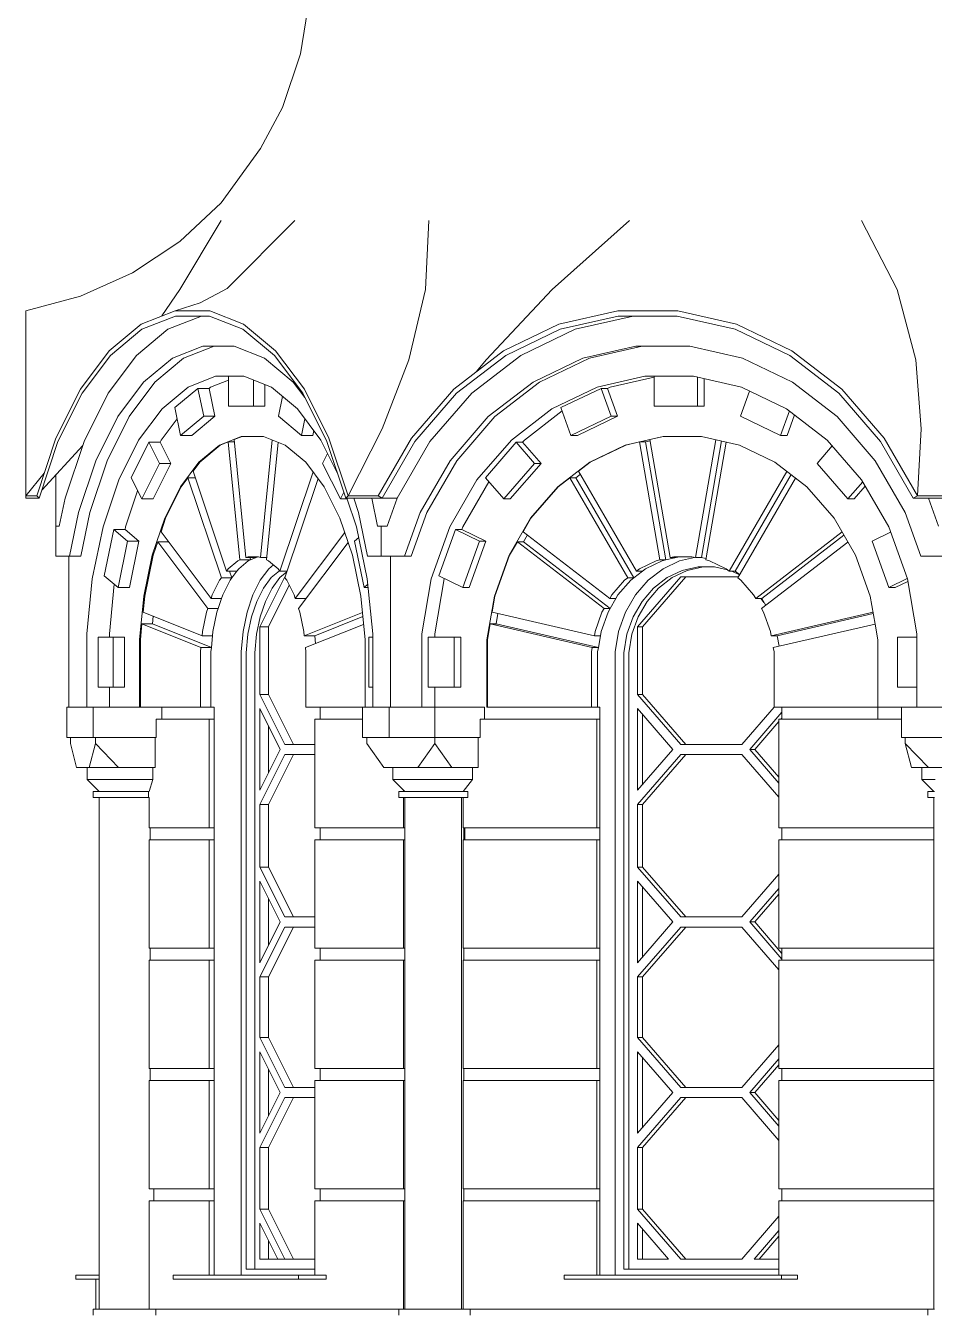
# Model space of a CAD drawing. Header units: millimetres. Extents: x -4890 to 184123, y 36 to 148549.
# Drawn here: x 83310 to 87838, y 132454 to 138866 of the extents above; entities that cross this region are included whole.
import ezdxf

# ---------------------------------------------------------------- set-up
doc = ezdxf.new("R2010")
doc.units = ezdxf.units.MM
doc.layers.add('Wall_Satelit', color=253, linetype='Continuous', lineweight=5)

msp = doc.modelspace()

# ---------------------------------------------------------------- linework, layer by layer
at = {"layer": 'Wall_Satelit'}
for p, q in [((84679.9, 138725.9), (84725.1, 139005.3)), ((84589.5, 138457.7), (84679.9, 138725.9)), ((84480.5, 138253.4), (84589.5, 138457.7)), ((84284, 137983.4), (84480.5, 138253.4)), ((84077.2, 137790.2), (84284, 137983.4)), ((84077.2, 137551.6), (84284, 137895.5)), ((84313.2, 137556.3), (84650.2, 137895.5)), ((85301.5, 137551.6), (85318, 137895.5)), ((85933.5, 137551.6), (86318.5, 137895.5)), ((87653.3, 137551.6), (87475.2, 137895.5)), ((83841.5, 137633.5), (84077.2, 137790.2)), ((83583.4, 137517.5), (83841.5, 137633.5)), ((83988.4, 137419.2), (84077.2, 137551.6)), ((84179.3, 137484), (84313.2, 137556.3)), ((85219.1, 137200.5), (85301.5, 137551.6)), ((85604.9, 137200.5), (85933.5, 137551.6)), ((87746.3, 137200.5), (87653.3, 137551.6)), ((83309.7, 137445.4), (83583.4, 137517.5)), ((84054.1, 137445.4), (84179.3, 137484)), ((83309.7, 137378.1), (83309.7, 137445.4)), ((83884.9, 137378.1), (84054.1, 137445.4)), ((83888.7, 137352.7), (84055.4, 137419)), ((84018.6, 137352.7), (84185.3, 137419)), ((84054.1, 137445.4), (84140.3, 137445.4)), ((84055.4, 137419), (84140.3, 137419)), ((84140.3, 137445.4), (84226.6, 137445.4)), ((84140.3, 137419), (84225.3, 137419)), ((84225.3, 137419), (84391.9, 137352.7)), ((84226.6, 137445.4), (84395.7, 137378.1)), ((85967.3, 137378.1), (86260.3, 137445.4)), ((85973.9, 137352.7), (86262.5, 137419)), ((86048.9, 137352.7), (86337.5, 137419)), ((86260.3, 137445.4), (86409.7, 137445.4)), ((86262.5, 137419), (86409.7, 137419)), ((86409.7, 137445.4), (86559.1, 137445.4)), ((86409.7, 137419), (86556.8, 137419)), ((86556.8, 137419), (86845.4, 137352.7)), ((86559.1, 137445.4), (86852.1, 137378.1)), ((83309.7, 137246), (83309.7, 137378.1)), ((83725.5, 137246), (83884.9, 137378.1)), ((83731.8, 137222.7), (83888.7, 137352.7)), ((83861.7, 137222.7), (84018.6, 137352.7)), ((84391.9, 137352.7), (84548.9, 137222.7)), ((84395.7, 137378.1), (84555.1, 137246)), ((85691.2, 137246), (85967.3, 137378.1)), ((85702, 137222.7), (85973.9, 137352.7)), ((85777, 137222.7), (86048.9, 137352.7)), ((86845.4, 137352.7), (87117.3, 137222.7)), ((86852.1, 137378.1), (87128.1, 137246)), ((83309.7, 137054.4), (83309.7, 137246)), ((83582.1, 137054.4), (83725.5, 137246)), ((83590.5, 137033.9), (83731.8, 137222.7)), ((83720.4, 137033.9), (83861.7, 137222.7)), ((83897.2, 137089.7), (84040.5, 137208.5)), ((83953.5, 137089.7), (84096.8, 137208.5)), ((84040.5, 137208.5), (84192.7, 137269)), ((84096.8, 137208.5), (84248.9, 137269)), ((84192.7, 137269), (84347.8, 137269)), ((84347.8, 137269), (84499.9, 137208.5)), ((84499.9, 137208.5), (84643.2, 137089.7)), ((84690.1, 137033.9), (84548.9, 137222.7)), ((84698.5, 137054.4), (84555.1, 137246)), ((85442.8, 137054.4), (85691.2, 137246)), ((85457.4, 137033.9), (85702, 137222.7)), ((85532.4, 137033.9), (85777, 137222.7)), ((85838.6, 137089.7), (86086.8, 137208.5)), ((85871.1, 137089.7), (86119.3, 137208.5)), ((86086.8, 137208.5), (86350.3, 137269)), ((86119.3, 137208.5), (86382.8, 137269)), ((86350.3, 137269), (86619, 137269)), ((86619, 137269), (86882.5, 137208.5)), ((86882.5, 137208.5), (87130.8, 137089.7)), ((87117.3, 137222.7), (87362, 137033.9)), ((87128.1, 137246), (87376.5, 137054.4)), ((85085.5, 136856.4), (85219.1, 137200.5)), ((85556.6, 137142.2), (85604.9, 137200.5)), ((87773.1, 136856.4), (87746.3, 137200.5)), ((83768.2, 136917.4), (83897.2, 137089.7)), ((83824.5, 136917.4), (83953.5, 137089.7)), ((84118.7, 137064.2), (84256.3, 137119)), ((84231.3, 137064.2), (84320.3, 137099.7)), ((84256.3, 137119), (84396.7, 137119)), ((84320.3, 136969), (84320.3, 137119)), ((84396.7, 137119), (84534.3, 137064.2)), ((84445.3, 136969), (84445.3, 137099.7)), ((84700.4, 137013.4), (84643.2, 137089.7)), ((85615.2, 136917.4), (85838.6, 137089.7)), ((85647.7, 136917.4), (85871.1, 137089.7)), ((86157.2, 137064.2), (86395.6, 137119)), ((86222.2, 137064.2), (86441.4, 137114.6)), ((86395.6, 137119), (86638.7, 137119)), ((86441.4, 136969), (86441.4, 137119)), ((86638.7, 137119), (86877.1, 137064.2)), ((86657.9, 136969), (86657.9, 137114.6)), ((86690.4, 136969), (86690.4, 137107.1)), ((87130.8, 137089.7), (87354.2, 136917.4)), ((83309.7, 136810.4), (83309.7, 137054.4)), ((83460.1, 136810.4), (83582.1, 137054.4)), ((83470.4, 136793.6), (83590.5, 137033.9)), ((83600.3, 136793.6), (83720.4, 137033.9)), ((83989, 136956.8), (84118.7, 137064.2)), ((84052.4, 136962.7), (84167.9, 137058.4)), ((84196.6, 136919.8), (84167.9, 137058.4)), ((84167.9, 137058.4), (84224.2, 137058.4)), ((84224.2, 137058.4), (84231.3, 137064.2)), ((84252.9, 136919.8), (84224.2, 137058.4)), ((84501.6, 136969), (84501.6, 137077.3)), ((84534.3, 137064.2), (84664, 136956.8)), ((84569, 136919.8), (84589.5, 137018.6)), ((84810.3, 136793.6), (84690.1, 137033.9)), ((84820.5, 136810.4), (84698.5, 137054.4)), ((85231.6, 136810.4), (85442.8, 137054.4)), ((85249.3, 136793.6), (85457.4, 137033.9)), ((85324.3, 136793.6), (85532.4, 137033.9)), ((85932.6, 136956.8), (86157.2, 137064.2)), ((85977.4, 136962.7), (86177.4, 137058.4)), ((86227.1, 136919.8), (86177.4, 137058.4)), ((86177.4, 137058.4), (86209.9, 137058.4)), ((86209.9, 137058.4), (86222.2, 137064.2)), ((86259.6, 136919.8), (86209.9, 137058.4)), ((86872.2, 136919.8), (86917.2, 137045.1)), ((86877.1, 137064.2), (87101.7, 136956.8)), ((87570.1, 136793.6), (87362, 137033.9)), ((87587.8, 136810.4), (87376.5, 137054.4)), ((83872.3, 136800.9), (83989, 136956.8)), ((84081.1, 136824.1), (84052.4, 136962.7)), ((84320.3, 136969), (84445.3, 136969)), ((84445.3, 136969), (84501.6, 136969)), ((84780.7, 136800.9), (84664, 136956.8)), ((85730.5, 136800.9), (85932.6, 136956.8)), ((86027.1, 136824.1), (85977.4, 136962.7)), ((86441.4, 136969), (86657.9, 136969)), ((86657.9, 136969), (86690.4, 136969)), ((87101.7, 136956.8), (87303.9, 136800.9)), ((83658.5, 136698), (83768.2, 136917.4)), ((83714.8, 136698), (83824.5, 136917.4)), ((83984.9, 136800.9), (84064, 136906.6)), ((84081.1, 136824.1), (84196.6, 136919.8)), ((84137.4, 136824.1), (84252.9, 136919.8)), ((84196.6, 136919.8), (84252.9, 136919.8)), ((84569, 136919.8), (84684.5, 136824.1)), ((84684.5, 136824.1), (84701.6, 136906.6)), ((85425.2, 136698), (85615.2, 136917.4)), ((85457.7, 136698), (85647.7, 136917.4)), ((85795.5, 136800.9), (85983.4, 136945.9)), ((86027.1, 136824.1), (86227.1, 136919.8)), ((86059.6, 136824.1), (86259.6, 136919.8)), ((86227.1, 136919.8), (86259.6, 136919.8)), ((86872.2, 136919.8), (87072.2, 136824.1)), ((87072.2, 136824.1), (87115.9, 136945.9)), ((87104.7, 136824.1), (87141.4, 136926.2)), ((87544.1, 136698), (87354.2, 136917.4)), ((84081.1, 136824.1), (84137.4, 136824.1)), ((84684.5, 136824.1), (84740.8, 136824.1)), ((84740.8, 136824.1), (84745.7, 136847.7)), ((84916.3, 136523.6), (85085.5, 136856.4)), ((86027.1, 136824.1), (86059.6, 136824.1)), ((87072.2, 136824.1), (87104.7, 136824.1)), ((87753.8, 136523.6), (87773.1, 136856.4)), ((83309.7, 136523.6), (83309.7, 136810.4)), ((83364.3, 136523.6), (83460.1, 136810.4)), ((83376, 136511.1), (83470.4, 136793.6)), ((83389.2, 136550.8), (83593.7, 136774.1)), ((83505.9, 136511.1), (83600.3, 136793.6)), ((83773.1, 136602.4), (83872.3, 136800.9)), ((83834.8, 136613.2), (83923.2, 136790)), ((83976.2, 136684), (83923.2, 136790)), ((83923.2, 136790), (83979.5, 136790)), ((83979.5, 136790), (83984.9, 136800.9)), ((84032.5, 136684), (83979.5, 136790)), ((84172.6, 136691), (84275, 136775.8)), ((84177, 136691), (84279.3, 136775.8)), ((84275, 136775.8), (84383.7, 136819)), ((84275, 136775.8), (84279.3, 136775.8)), ((84279.3, 136775.8), (84319, 136791.6)), ((84319, 136791.6), (84349.6, 136791.6)), ((84377.5, 136203.1), (84319, 136791.6)), ((84348.4, 136803.2), (84388, 136819)), ((84406.9, 136214.8), (84348.4, 136803.2)), ((84383.7, 136819), (84494.5, 136819)), ((84479.9, 136214.8), (84538.3, 136801.6)), ((84494.5, 136819), (84603.2, 136775.8)), ((84509.3, 136203.1), (84567.7, 136789.9)), ((84603.2, 136775.8), (84705.5, 136691)), ((84862.5, 136637.3), (84780.7, 136800.9)), ((84904.6, 136511.1), (84810.3, 136793.6)), ((84916.3, 136523.6), (84820.5, 136810.4)), ((85065.6, 136523.6), (85231.6, 136810.4)), ((85085.8, 136511.1), (85249.3, 136793.6)), ((85160.8, 136511.1), (85324.3, 136793.6)), ((85558.6, 136602.4), (85730.5, 136800.9)), ((85600.5, 136613.2), (85753.6, 136790)), ((85845.4, 136684), (85753.6, 136790)), ((85753.6, 136790), (85786.1, 136790)), ((85786.1, 136790), (85795.5, 136800.9)), ((85877.9, 136684), (85786.1, 136790)), ((86120.7, 136691), (86298, 136775.8)), ((86123.2, 136691), (86300.5, 136775.8)), ((86298, 136775.8), (86486.2, 136819)), ((86298, 136775.8), (86300.5, 136775.8)), ((86300.5, 136775.8), (86369.1, 136791.6)), ((86369.1, 136791.6), (86399.1, 136791.6)), ((86470.5, 136203.1), (86369.1, 136791.6)), ((86399.1, 136791.6), (86421.2, 136796.6)), ((86500.5, 136203.1), (86399.1, 136791.6)), ((86420.1, 136803.2), (86488.7, 136819)), ((86521.5, 136214.8), (86420.1, 136803.2)), ((86486.2, 136819), (86678.1, 136819)), ((86647.9, 136214.8), (86749.2, 136802.7)), ((86677.9, 136214.8), (86778, 136796.1)), ((86678.1, 136819), (86866.4, 136775.8)), ((86698.9, 136203.1), (86800.1, 136791)), ((86866.4, 136775.8), (87043.7, 136691)), ((87253.9, 136684), (87329.5, 136771.2)), ((87475.8, 136602.4), (87303.9, 136800.9)), ((87733.5, 136511.1), (87570.1, 136793.6)), ((87753.8, 136523.6), (87587.8, 136810.4)), ((83572.3, 136440.1), (83658.5, 136698)), ((83628.6, 136440.1), (83714.8, 136698)), ((84789.4, 136684), (84814.3, 136733.7)), ((85275.9, 136440.1), (85425.2, 136698)), ((85308.4, 136440.1), (85457.7, 136698)), ((87693.4, 136440.1), (87544.1, 136698)), ((83309.7, 136523.6), (83401.7, 136635.5)), ((83887.8, 136507.2), (83976.2, 136684)), ((83944.1, 136507.2), (84032.5, 136684)), ((83976.2, 136684), (84032.5, 136684)), ((84080.5, 136567.9), (84172.6, 136691)), ((84143.4, 136646.1), (84177, 136691)), ((84310.1, 136147.2), (84143.4, 136646.1)), ((84172.6, 136691), (84177, 136691)), ((84576.8, 136147.2), (84742.1, 136642.1)), ((84797.7, 136567.9), (84705.5, 136691)), ((84877.8, 136507.2), (84789.4, 136684)), ((85692.4, 136507.2), (85845.4, 136684)), ((85724.9, 136507.2), (85877.9, 136684)), ((85845.4, 136684), (85877.9, 136684)), ((85961.1, 136567.9), (86120.7, 136691)), ((86065, 136646.1), (86123.2, 136691)), ((86353.7, 136147.2), (86065, 136646.1)), ((86120.7, 136691), (86123.2, 136691)), ((86815.7, 136147.2), (87103.6, 136644.7)), ((87043.7, 136691), (87203.2, 136567.9)), ((87407, 136507.2), (87253.9, 136684)), ((83459.7, 136511.1), (83459.7, 136627.7)), ((83695.1, 136369), (83773.1, 136602.4)), ((83887.8, 136507.2), (83834.8, 136613.2)), ((84002.2, 136411.1), (84080.5, 136567.9)), ((84006.5, 136411.1), (84084.9, 136567.9)), ((84080.5, 136567.9), (84084.9, 136567.9)), ((84084.9, 136567.9), (84118.4, 136612.7)), ((84118.4, 136612.7), (84154.5, 136612.7)), ((84285.1, 136113.9), (84118.4, 136612.7)), ((84601.7, 136113.9), (84767.1, 136608.7)), ((84876, 136411.1), (84797.7, 136567.9)), ((85423.5, 136369), (85558.6, 136602.4)), ((85488.5, 136369), (85618.1, 136592.9)), ((85692.4, 136507.2), (85600.5, 136613.2)), ((85825.4, 136411.1), (85961.1, 136567.9)), ((85827.9, 136411.1), (85963.6, 136567.9)), ((85961.1, 136567.9), (85963.6, 136567.9)), ((85963.6, 136567.9), (86021.8, 136612.7)), ((86021.8, 136612.7), (86051.8, 136612.7)), ((86310.5, 136113.9), (86021.8, 136612.7)), ((86051.8, 136612.7), (86074.3, 136630.1)), ((86340.5, 136113.9), (86051.8, 136612.7)), ((86845.7, 136147.2), (87124.3, 136628.7)), ((86858.9, 136113.9), (87146.8, 136611.4)), ((87338.9, 136411.1), (87203.2, 136567.9)), ((87407, 136507.2), (87481.2, 136592.9)), ((87439.5, 136507.2), (87494.3, 136570.4)), ((87610.8, 136369), (87475.8, 136602.4)), ((83309.7, 136511.1), (83309.7, 136523.6)), ((83309.7, 136523.6), (83364.3, 136523.6)), ((83309.7, 136511.1), (83376, 136511.1)), ((83376, 136511.1), (83364.3, 136523.6)), ((83459.7, 136372.1), (83459.7, 136511.1)), ((83477.1, 136372.1), (83505.9, 136511.1)), ((83807.7, 136369), (83867.5, 136547.9)), ((83887.8, 136507.2), (83944.1, 136507.2)), ((84877.8, 136507.2), (84894.7, 136541)), ((84877.8, 136507.2), (84911.8, 136507.2)), ((84904.6, 136511.1), (84916.3, 136523.6)), ((84904.6, 136511.1), (85085.8, 136511.1)), ((84957.9, 136369), (84910.4, 136511.1)), ((84916.3, 136523.6), (85065.6, 136523.6)), ((84968.1, 136440.1), (84944.4, 136511.1)), ((85063.3, 136372.1), (85034.6, 136511.1)), ((85065.6, 136523.6), (85085.8, 136511.1)), ((85085.8, 136511.1), (85160.8, 136511.1)), ((85110.9, 136372.1), (85160.8, 136511.1)), ((85692.4, 136507.2), (85724.9, 136507.2)), ((87407, 136507.2), (87439.5, 136507.2)), ((87733.5, 136511.1), (87753.8, 136523.6)), ((87733.5, 136511.1), (87981, 136511.1)), ((87753.8, 136523.6), (87957.6, 136523.6)), ((87858.4, 136372.1), (87808.5, 136511.1)), ((83527.2, 136222.1), (83572.3, 136440.1)), ((83583.5, 136222.1), (83628.6, 136440.1)), ((85013.2, 136222.1), (84968.1, 136440.1)), ((85197.7, 136222.1), (85275.9, 136440.1)), ((85230.2, 136222.1), (85308.4, 136440.1)), ((87771.6, 136222.1), (87693.4, 136440.1)), ((83940.6, 136226.9), (84002.2, 136411.1)), ((83984.1, 136344), (84006.5, 136411.1)), ((84002.2, 136411.1), (84006.5, 136411.1)), ((84937.6, 136226.9), (84876, 136411.1)), ((85718.8, 136226.9), (85825.4, 136411.1)), ((85789, 136344), (85827.9, 136411.1)), ((85825.4, 136411.1), (85827.9, 136411.1)), ((87445.6, 136226.9), (87338.9, 136411.1)), ((83459.7, 136372.1), (83477.1, 136372.1)), ((83459.7, 136222.1), (83459.7, 136372.1)), ((83641.4, 136109.7), (83695.1, 136369)), ((83700.6, 136123.8), (83748.5, 136354.8)), ((83748.5, 136354.8), (83817.7, 136297.4)), ((83748.5, 136354.8), (83804.7, 136354.8)), ((83804.7, 136354.8), (83807.7, 136369)), ((83804.7, 136354.8), (83874, 136297.4)), ((84233.5, 136010.6), (83984.1, 136344)), ((84653.4, 136010.6), (84899.8, 136340)), ((84947.9, 136297.4), (84969.1, 136315)), ((85011.6, 136109.7), (84957.9, 136369)), ((85063.3, 136372.1), (85080.8, 136372.1)), ((85080.8, 136372.1), (85110.9, 136372.1)), ((85080.8, 136222.1), (85080.8, 136372.1)), ((85330.5, 136109.7), (85423.5, 136369)), ((85368.1, 136123.8), (85451, 136354.8)), ((85451, 136354.8), (85571, 136297.4)), ((85451, 136354.8), (85483.5, 136354.8)), ((85483.5, 136354.8), (85488.5, 136369)), ((85483.5, 136354.8), (85603.5, 136297.4)), ((85789, 136344), (86221.1, 136010.6)), ((85790.2, 136294.1), (85809.8, 136328)), ((86948.3, 136010.6), (87378.6, 136342.6)), ((86978.3, 136010.6), (87387.9, 136326.6)), ((87528.4, 136297.4), (87620.6, 136341.6)), ((87703.8, 136109.7), (87610.8, 136369)), ((83769.9, 136066.5), (83817.7, 136297.4)), ((83817.7, 136297.4), (83874, 136297.4)), ((83826.2, 136066.5), (83874, 136297.4)), ((83944.9, 136226.9), (83967.4, 136294.1)), ((83967.4, 136294.1), (84019.3, 136294.1)), ((84216.8, 135960.7), (83967.4, 136294.1)), ((84019.3, 136294.1), (84020, 136296)), ((84670, 135960.7), (84916.5, 136290.1)), ((84995.7, 136066.5), (84947.9, 136297.4)), ((85488.1, 136066.5), (85571, 136297.4)), ((85520.6, 136066.5), (85603.5, 136297.4)), ((85571, 136297.4), (85603.5, 136297.4)), ((85721.3, 136226.9), (85760.2, 136294.1)), ((85760.2, 136294.1), (86192.2, 135960.7)), ((85760.2, 136294.1), (85790.2, 136294.1)), ((85790.2, 136294.1), (86222.2, 135960.7)), ((86977.1, 135960.7), (87407.5, 136292.7)), ((87611.2, 136066.5), (87528.4, 136297.4)), ((83459.7, 136222.1), (83527.2, 136222.1)), ((83524.7, 135469), (83524.7, 136222.1)), ((83527.2, 136222.1), (83583.5, 136222.1)), ((83898.2, 136022.1), (83940.6, 136226.9)), ((83902.5, 136022.1), (83944.9, 136226.9)), ((83940.6, 136226.9), (83944.9, 136226.9)), ((84319.1, 136159.3), (84366.9, 136198.8)), ((84366.9, 136198.8), (84377.5, 136203.1)), ((84371, 136159.3), (84418.8, 136198.8)), ((84377.5, 136203.1), (84429.5, 136203.1)), ((84406.9, 136214.8), (84417.6, 136219)), ((84406.9, 136214.8), (84458.9, 136214.8)), ((84417.6, 136219), (84469.3, 136219)), ((84418.8, 136198.8), (84429.4, 136203.1)), ((84418.8, 136198.8), (84429.5, 136203.1)), ((84429.5, 136203.1), (84428.3, 136214.8)), ((84429.5, 136203.1), (84458.9, 136214.8)), ((84458.9, 136214.8), (84469.4, 136219)), ((84469.3, 136219), (84479.9, 136214.8)), ((84479.9, 136214.8), (84510.5, 136214.8)), ((84509.3, 136203.1), (84520, 136198.8)), ((84520, 136198.8), (84567.8, 136159.3)), ((84980, 136022.1), (84937.6, 136226.9)), ((85013.2, 136222.1), (85080.8, 136222.1)), ((85080.8, 136222.1), (85197.7, 136222.1)), ((85128.3, 135469), (85128.3, 136222.1)), ((85197.7, 136222.1), (85230.2, 136222.1)), ((85645.3, 136022.1), (85718.8, 136226.9)), ((85647.8, 136022.1), (85721.3, 136226.9)), ((85718.8, 136226.9), (85721.3, 136226.9)), ((86369.3, 136159.3), (86452.1, 136198.8)), ((86399.3, 136159.3), (86482.1, 136198.8)), ((86452.1, 136198.8), (86470.5, 136203.1)), ((86470.5, 136203.1), (86500.5, 136203.1)), ((86482.1, 136198.8), (86500.4, 136203.1)), ((86482.1, 136198.8), (86500.5, 136203.1)), ((86486.2, 136159.3), (86568.9, 136198.8)), ((86500.5, 136203.1), (86551.5, 136214.8)), ((86521.5, 136214.8), (86539.9, 136219)), ((86521.5, 136214.8), (86551.5, 136214.8)), ((86539.9, 136219), (86629.5, 136219)), ((86551.5, 136214.8), (86569.9, 136219)), ((86568.9, 136198.8), (86643.1, 136215.9)), ((86629.5, 136219), (86647.9, 136214.8)), ((86647.9, 136214.8), (86677.9, 136214.8)), ((86677.9, 136214.8), (86700, 136209.7)), ((86698.9, 136203.1), (86717.3, 136198.8)), ((86717.3, 136198.8), (86800, 136159.3)), ((87519, 136022.1), (87445.6, 136226.9)), ((87771.6, 136222.1), (87888.6, 136222.1)), ((83700.6, 136123.8), (83769.9, 136066.5)), ((84310.1, 136147.2), (84319.1, 136159.3)), ((84310.1, 136147.2), (84362, 136147.2)), ((84337.1, 136113.9), (84325.9, 136147.2)), ((84337.1, 136113.9), (84362, 136147.2)), ((84362, 136147.2), (84371, 136159.3)), ((84476.6, 135870.1), (84601.1, 136119)), ((84478.5, 136101.8), (84521.5, 136159.3)), ((84521.5, 136159.3), (84544.6, 136178.4)), ((84533.3, 136115), (84575.1, 136149.5)), ((84576.8, 136147.2), (84567.8, 136159.3)), ((84576.6, 136115), (84611.8, 136144.1)), ((84576.8, 136147.2), (84612.9, 136147.2)), ((84601.1, 136119), (84603.5, 136119)), ((85368.1, 136123.8), (85488.1, 136066.5)), ((86340.5, 136113.9), (86383.7, 136147.2)), ((86353.7, 136147.2), (86369.3, 136159.3)), ((86353.7, 136147.2), (86383.7, 136147.2)), ((86358.5, 135870.1), (86574.1, 136119)), ((86383.5, 135870.1), (86599.1, 136119)), ((86383.7, 136147.2), (86399.3, 136159.3)), ((86411.7, 136101.8), (86486.2, 136159.3)), ((86506.7, 136115), (86581.5, 136150.7)), ((86531.7, 136115), (86606.5, 136150.7)), ((86574.1, 136119), (86861.9, 136119)), ((86581.5, 136150.7), (86661, 136169)), ((86606.5, 136150.7), (86686, 136169)), ((86661, 136169), (86742, 136169)), ((86742, 136169), (86806.7, 136154.1)), ((86800, 136159.3), (86815.7, 136147.2)), ((86815.7, 136147.2), (86845.7, 136147.2)), ((86828.9, 136147.2), (86867.5, 136128.8)), ((86845.7, 136147.2), (86868.1, 136129.9)), ((83614, 135834.4), (83641.4, 136109.7)), ((83726.6, 135834.4), (83751.2, 136081.9)), ((83769.9, 136066.5), (83826.2, 136066.5)), ((84239.5, 136028.7), (84276.1, 136101.8)), ((84276.1, 136101.8), (84285.1, 136113.9)), ((84285.1, 136113.9), (84337.1, 136113.9)), ((84291.5, 136028.7), (84328, 136101.8)), ((84328, 136101.8), (84337.1, 136113.9)), ((84328, 136101.8), (84337.1, 136113.9)), ((84441.9, 136028.7), (84478.5, 136101.8)), ((84461.3, 135996.8), (84494.4, 136063)), ((84494.4, 136063), (84533.3, 136115)), ((84504.6, 135996.8), (84537.7, 136063)), ((84519.9, 135870.1), (84623.3, 136076.8)), ((84537.7, 136063), (84576.6, 136115)), ((84610.8, 136101.8), (84601.7, 136113.9)), ((84647.3, 136028.7), (84610.8, 136101.8)), ((84995.7, 136066.5), (85014.4, 136081.9)), ((84995.7, 136066.5), (85015.9, 136066.5)), ((85039, 135834.4), (85011.6, 136109.7)), ((85283.1, 135834.4), (85330.5, 136109.7)), ((85348.1, 135834.4), (85395.5, 136109.7)), ((85488.1, 136066.5), (85520.6, 136066.5)), ((86231.5, 136028.7), (86294.8, 136101.8)), ((86261.5, 136028.7), (86324.8, 136101.8)), ((86294.8, 136101.8), (86310.5, 136113.9)), ((86310.5, 136113.9), (86340.5, 136113.9)), ((86324.8, 136101.8), (86340.5, 136113.9)), ((86348.4, 136028.7), (86411.7, 136101.8)), ((86382, 135996.8), (86439.3, 136063)), ((86407, 135996.8), (86464.3, 136063)), ((86439.3, 136063), (86506.7, 136115)), ((86464.3, 136063), (86531.7, 136115)), ((86858.9, 136113.9), (86874.5, 136101.8)), ((86937.8, 136028.7), (86874.5, 136101.8)), ((87611.2, 136066.5), (87703.5, 136110.6)), ((87611.2, 136066.5), (87643.7, 136066.5)), ((87643.7, 136066.5), (87706.1, 136096.3)), ((87751.3, 135834.4), (87703.8, 136109.7)), ((83876.6, 135804.8), (83898.2, 136022.1)), ((83894.7, 135942.9), (83902.5, 136022.1)), ((83898.2, 136022.1), (83902.5, 136022.1)), ((84233.5, 136010.6), (84239.5, 136028.7)), ((84233.5, 136010.6), (84285.5, 136010.6)), ((84268.8, 135960.7), (84285.5, 136010.6)), ((84285.5, 136010.6), (84291.5, 136028.7)), ((84413.2, 135942.7), (84441.9, 136028.7)), ((84435.3, 135919), (84461.3, 135996.8)), ((84478.6, 135919), (84504.6, 135996.8)), ((84653.4, 136010.6), (84647.3, 136028.7)), ((84653.4, 136010.6), (84705.3, 136010.6)), ((84705.9, 136008.7), (84705.3, 136010.6)), ((85001.6, 135804.8), (84980, 136022.1)), ((85607.9, 135804.8), (85645.3, 136022.1)), ((85634.2, 135942.9), (85647.8, 136022.1)), ((85645.3, 136022.1), (85647.8, 136022.1)), ((86221.1, 136010.6), (86231.5, 136028.7)), ((86221.1, 136010.6), (86251.1, 136010.6)), ((86222.2, 135960.7), (86251.1, 136010.6)), ((86251.1, 136010.6), (86261.5, 136028.7)), ((86251.1, 136010.6), (86261.5, 136028.7)), ((86298.6, 135942.7), (86348.4, 136028.7)), ((86337, 135919), (86382, 135996.8)), ((86362, 135919), (86407, 135996.8)), ((86948.3, 136010.6), (86937.8, 136028.7)), ((86948.3, 136010.6), (86978.3, 136010.6)), ((86989.2, 135991.7), (86972.9, 136010.6)), ((86997.9, 135976.7), (86978.3, 136010.6)), ((87542.9, 135883.5), (87519, 136022.1)), ((83894.7, 135942.9), (84188.9, 135825.9)), ((84191, 135847.1), (84210.8, 135942.7)), ((84210.8, 135942.7), (84216.8, 135960.7)), ((84216.8, 135960.7), (84268.8, 135960.7)), ((84243, 135847.1), (84262.8, 135942.7)), ((84262.8, 135942.7), (84268.8, 135960.7)), ((84393.4, 135847.1), (84413.2, 135942.7)), ((84676, 135942.7), (84670, 135960.7)), ((84695.8, 135847.1), (84676, 135942.7)), ((84698, 135825.9), (84988, 135941.2)), ((85634.2, 135942.9), (86143.8, 135825.9)), ((85654, 135884.1), (85663, 135936.3)), ((86147.5, 135847.1), (86181.8, 135942.7)), ((86177.5, 135847.1), (86211.8, 135942.7)), ((86181.8, 135942.7), (86192.2, 135960.7)), ((86192.2, 135960.7), (86222.2, 135960.7)), ((86211.8, 135942.7), (86222.2, 135960.7)), ((86264.3, 135847.1), (86298.6, 135942.7)), ((86987.6, 135942.7), (86977.1, 135960.7)), ((87021.9, 135847.1), (86987.6, 135942.7)), ((87025.5, 135825.9), (87532.8, 135942.3)), ((87055.5, 135825.9), (87533.9, 135935.7)), ((83880.9, 135804.8), (83888.8, 135884.1)), ((83888.8, 135884.1), (84183, 135767)), ((83888.8, 135884.1), (83940.8, 135884.1)), ((83940.8, 135884.1), (83944.6, 135923)), ((83940.8, 135884.1), (84235, 135767)), ((84417.4, 135832.6), (84435.3, 135919)), ((84460.7, 135832.6), (84478.6, 135919)), ((84476.6, 135533), (84476.6, 135870.1)), ((84476.6, 135870.1), (84519.9, 135870.1)), ((84519.9, 135533), (84519.9, 135870.1)), ((84703.8, 135767), (84993.9, 135882.4)), ((84749.9, 135825.9), (84990, 135921.4)), ((85610.4, 135804.8), (85624, 135884.1)), ((85624, 135884.1), (86133.7, 135767)), ((85624, 135884.1), (85654, 135884.1)), ((85653, 135877.8), (85654, 135884.1)), ((85654, 135884.1), (86163.7, 135767)), ((86306, 135832.6), (86337, 135919)), ((86331, 135832.6), (86362, 135919)), ((86358.5, 135533), (86358.5, 135870.1)), ((86358.5, 135870.1), (86383.5, 135870.1)), ((86383.5, 135533), (86383.5, 135870.1)), ((87035.7, 135767), (87542.9, 135883.5)), ((87556.5, 135804.8), (87542.9, 135883.5)), ((83614, 135469), (83614, 135834.4)), ((83670.3, 135819), (83745.3, 135819)), ((83670.3, 135569), (83670.3, 135819)), ((83726.6, 135819), (83726.6, 135834.4)), ((83745.3, 135569), (83745.3, 135819)), ((83745.3, 135819), (83801.6, 135819)), ((83801.6, 135569), (83801.6, 135819)), ((83876.6, 135469), (83876.6, 135804.8)), ((83876.6, 135804.8), (83880.9, 135804.8)), ((83880.9, 135469), (83880.9, 135804.8)), ((84188.9, 135825.9), (84191, 135847.1)), ((84188.9, 135825.9), (84240.9, 135825.9)), ((84235, 135767), (84240.9, 135825.9)), ((84240.9, 135825.9), (84243, 135847.1)), ((84383.3, 135745.7), (84393.4, 135847.1)), ((84408.3, 135740.8), (84417.4, 135832.6)), ((84451.6, 135740.8), (84460.7, 135832.6)), ((84698, 135825.9), (84695.8, 135847.1)), ((84698, 135825.9), (84749.9, 135825.9)), ((84753.8, 135786.9), (84749.9, 135825.9)), ((85001.6, 135469), (85001.6, 135804.8)), ((85020.3, 135569), (85020.3, 135819)), ((85020.3, 135819), (85039, 135819)), ((85039, 135469), (85039, 135834.4)), ((85283.1, 135469), (85283.1, 135834.4)), ((85315.6, 135569), (85315.6, 135819)), ((85315.6, 135819), (85445.5, 135819)), ((85348.1, 135819), (85348.1, 135834.4)), ((85445.5, 135569), (85445.5, 135819)), ((85445.5, 135819), (85478, 135819)), ((85478, 135569), (85478, 135819)), ((85607.9, 135469), (85607.9, 135804.8)), ((85607.9, 135804.8), (85610.4, 135804.8)), ((85610.4, 135469), (85610.4, 135804.8)), ((86143.8, 135825.9), (86147.5, 135847.1)), ((86143.8, 135825.9), (86173.8, 135825.9)), ((86163.7, 135767), (86173.8, 135825.9)), ((86173.8, 135825.9), (86177.5, 135847.1)), ((86246.9, 135745.7), (86264.3, 135847.1)), ((86290.2, 135740.8), (86306, 135832.6)), ((86315.2, 135740.8), (86331, 135832.6)), ((87025.5, 135825.9), (87021.9, 135847.1)), ((87025.5, 135825.9), (87055.5, 135825.9)), ((87064.5, 135773.6), (87055.5, 135825.9)), ((87556.5, 135469), (87556.5, 135804.8)), ((87653.9, 135569), (87653.9, 135819)), ((87653.9, 135819), (87751.3, 135819)), ((87751.3, 135469), (87751.3, 135834.4)), ((84180.9, 135745.7), (84183, 135767)), ((84180.9, 135469), (84180.9, 135745.7)), ((84183, 135767), (84235, 135767)), ((84232.9, 135745.7), (84235, 135767)), ((84232.9, 135469), (84232.9, 135745.7)), ((84383.3, 132639), (84383.3, 135745.7)), ((84408.3, 132669), (84408.3, 135740.8)), ((84451.6, 132669), (84451.6, 135740.8)), ((84705.9, 135745.7), (84703.8, 135767)), ((84705.9, 135469), (84705.9, 135745.7)), ((86130, 135745.7), (86133.7, 135767)), ((86130, 135469), (86130, 135745.7)), ((86133.7, 135767), (86163.7, 135767)), ((86160, 135745.7), (86163.7, 135767)), ((86160, 135469), (86160, 135745.7)), ((86246.9, 132639), (86246.9, 135745.7)), ((86290.2, 132669), (86290.2, 135740.8)), ((86315.2, 132669), (86315.2, 135740.8)), ((87039.3, 135745.7), (87035.7, 135767)), ((87039.3, 135469), (87039.3, 135745.7)), ((83670.3, 135569), (83745.3, 135569)), ((83726.6, 135469), (83726.6, 135569)), ((83745.3, 135569), (83801.6, 135569)), ((85020.3, 135569), (85039, 135569)), ((85315.6, 135569), (85445.5, 135569)), ((85348.1, 135469), (85348.1, 135569)), ((85445.5, 135569), (85478, 135569)), ((87653.9, 135569), (87751.3, 135569)), ((84476.6, 135533), (84519.9, 135533)), ((84601.1, 135284), (84476.6, 135533)), ((84644.4, 135284), (84519.9, 135533)), ((86574.1, 135284), (86358.5, 135533)), ((86358.5, 135533), (86383.5, 135533)), ((86599.1, 135284), (86383.5, 135533)), ((83514, 135319), (83514, 135469)), ((83514, 135469), (83646, 135469)), ((83646, 135469), (83726.6, 135469)), ((83646, 135319), (83646, 135469)), ((83726.6, 135469), (83876.6, 135469)), ((83876.6, 135469), (83880.9, 135469)), ((83880.9, 135469), (84180.9, 135469)), ((83988, 135409), (83988, 135469)), ((84180.9, 135469), (84232.9, 135469)), ((84232.9, 135469), (84249.5, 135469)), ((84249.5, 132639), (84249.5, 135469)), ((84578.2, 135259), (84476.6, 135462.3)), ((84476.6, 135055.8), (84476.6, 135462.3)), ((84705.9, 135469), (84988.5, 135469)), ((84705.9, 135469), (84988.5, 135469)), ((84776.9, 135409), (84776.9, 135469)), ((84988.5, 135469), (85120.5, 135469)), ((84988.5, 135319), (84988.5, 135469)), ((85120.5, 135469), (85595.8, 135469)), ((85120.5, 135319), (85120.5, 135469)), ((85349.1, 135319), (85349.1, 135469)), ((85595.8, 135409), (85595.8, 135469)), ((85607.9, 135469), (85610.4, 135469)), ((85610.4, 135469), (86130, 135469)), ((86130, 135469), (86160, 135469)), ((86160, 135469), (86171, 135469)), ((86171, 132639), (86171, 135469)), ((86534.5, 135259), (86358.5, 135462.3)), ((86358.5, 135055.8), (86358.5, 135462.3)), ((86383.5, 135084.6), (86383.5, 135433.4)), ((86879, 135284), (87039.3, 135469.2)), ((86918.6, 135259), (87078.9, 135444.2)), ((87039.3, 135469), (87556.5, 135469)), ((87039.3, 135469), (87556.5, 135469)), ((87073.5, 135409), (87078.9, 135415.3)), ((87078.9, 135409), (87078.9, 135469)), ((87556.5, 135469), (87674.5, 135469)), ((87556.5, 135469), (87674.5, 135469)), ((87556.7, 135409), (87556.7, 135469)), ((87674.5, 135319), (87674.5, 135469)), ((87674.5, 135469), (87903.1, 135469)), ((83959, 135409), (84023.3, 135409)), ((83959, 135319), (83959, 135409)), ((84023.3, 135409), (84223.3, 135409)), ((84223.3, 135409), (84249.5, 135409)), ((84223.3, 134869), (84223.3, 135409)), ((84519.9, 135142.4), (84519.9, 135375.7)), ((84750.9, 134869), (84750.9, 135409)), ((84750.9, 135409), (84829.4, 135409)), ((84829.4, 135409), (84988.5, 135409)), ((85574.6, 135319), (85574.6, 135409)), ((85574.6, 135409), (85596.5, 135409)), ((85596.5, 135409), (86038.5, 135409)), ((86038.5, 135409), (86156, 135409)), ((86156, 134869), (86156, 135409)), ((86156, 135409), (86171, 135409)), ((86943.6, 135259), (87063.8, 135397.8)), ((87063.8, 135409), (87546.6, 135409)), ((87063.8, 134869), (87063.8, 135409)), ((87546.6, 135409), (87674.5, 135409)), ((83514, 135319), (83646, 135319)), ((83532.3, 135289), (83532.3, 135319)), ((83563.4, 135169), (83532.3, 135289)), ((83625.5, 135169), (83656.6, 135289)), ((83646, 135319), (83959, 135319)), ((83656.6, 135289), (83656.6, 135319)), ((83772.5, 135169), (83656.6, 135289)), ((83954.7, 135169), (83954.7, 135319)), ((84988.5, 135319), (85120.5, 135319)), ((85009.7, 135289), (85009.7, 135319)), ((85094.6, 135169), (85009.7, 135289)), ((85120.5, 135319), (85349.1, 135319)), ((85264.3, 135169), (85349.1, 135289)), ((85349.1, 135319), (85574.6, 135319)), ((85349.1, 135289), (85349.1, 135319)), ((85434, 135169), (85349.1, 135289)), ((85564, 135169), (85564, 135319)), ((87674.5, 135319), (87903.1, 135319)), ((87692.9, 135289), (87692.9, 135319)), ((87808.8, 135169), (87692.9, 135289)), ((87723.9, 135169), (87692.9, 135289)), ((84476.6, 135055.8), (84578.2, 135259)), ((84476.6, 134985.1), (84601.1, 135234)), ((84519.9, 134985.1), (84644.4, 135234)), ((84601.1, 135284), (84750.9, 135284)), ((84601.1, 135234), (84750.9, 135234)), ((86358.5, 135055.8), (86534.5, 135259)), ((86358.5, 134985.1), (86574.1, 135234)), ((86383.5, 134985.1), (86599.1, 135234)), ((86574.1, 135284), (86879, 135284)), ((86574.1, 135234), (86879, 135234)), ((87063.8, 135020.6), (86879, 135234)), ((86918.6, 135259), (86943.6, 135259)), ((87063.8, 135091.3), (86918.6, 135259)), ((87063.8, 135120.2), (86943.6, 135259)), ((83563.4, 135169), (83625.5, 135169)), ((83615.4, 135109), (83615.4, 135169)), ((83625.5, 135169), (83772.5, 135169)), ((83772.5, 135169), (83954.7, 135169)), ((83942.9, 135109), (83942.9, 135169)), ((85094.6, 135169), (85264.3, 135169)), ((85139.1, 135109), (85139.1, 135169)), ((85264.3, 135169), (85434, 135169)), ((85434, 135169), (85564, 135169)), ((85536.3, 135109), (85536.3, 135169)), ((87723.9, 135169), (87808.8, 135169)), ((87775.9, 135109), (87775.9, 135169)), ((87808.8, 135169), (88040.6, 135169)), ((83615.4, 135109), (83675.6, 135049)), ((83615.4, 135109), (83618.1, 135109)), ((83618.1, 135109), (83628.8, 135109)), ((83628.8, 135109), (83647.1, 135109)), ((83647.1, 135109), (83672.3, 135109)), ((83672.3, 135109), (83703.4, 135109)), ((83703.4, 135109), (83739.2, 135109)), ((83739.2, 135109), (83778.4, 135109)), ((83778.4, 135109), (83819.4, 135109)), ((83819.4, 135109), (83860.7, 135109)), ((83860.7, 135109), (83900.6, 135109)), ((83900.6, 135109), (83937.7, 135109)), ((83924.3, 135049), (83942.9, 135109)), ((83937.7, 135109), (83942.9, 135109)), ((85139.1, 135109), (85147.2, 135109)), ((85199.1, 135049), (85139.1, 135109)), ((85147.2, 135109), (85163, 135109)), ((85163, 135109), (85186, 135109)), ((85186, 135109), (85215.3, 135109)), ((85215.3, 135109), (85249.7, 135109)), ((85249.7, 135109), (85287.9, 135109)), ((85287.9, 135109), (85328.5, 135109)), ((85328.5, 135109), (85369.8, 135109)), ((85369.8, 135109), (85410.4, 135109)), ((85410.4, 135109), (85448.6, 135109)), ((85448.6, 135109), (85483, 135109)), ((85483, 135109), (85512.3, 135109)), ((85490.4, 135049), (85536.3, 135109)), ((85512.3, 135109), (85535.2, 135109)), ((85535.2, 135109), (85536.3, 135109)), ((87775.9, 135109), (87781.3, 135109)), ((87775.9, 135109), (87836.2, 135049)), ((87781.3, 135109), (87794.6, 135109)), ((87794.6, 135109), (87815.3, 135109)), ((87815.3, 135109), (87842.6, 135109)), ((83645.5, 135019), (83645.5, 135049)), ((83645.5, 135049), (83647.8, 135049)), ((83647.8, 135049), (83657, 135049)), ((83657, 135049), (83672.7, 135049)), ((83672.7, 135049), (83694.3, 135049)), ((83694.3, 135049), (83720.9, 135049)), ((83720.9, 135049), (83751.6, 135049)), ((83751.6, 135049), (83785.2, 135049)), ((83785.2, 135049), (83820.4, 135049)), ((83820.4, 135049), (83855.7, 135049)), ((83855.7, 135049), (83890, 135049)), ((83890, 135049), (83921.8, 135049)), ((83921.8, 135019), (83921.8, 135049)), ((85169.1, 135049), (85176.1, 135049)), ((85169.1, 135019), (85169.1, 135049)), ((85176.1, 135049), (85189.6, 135049)), ((85189.6, 135049), (85209.3, 135049)), ((85192.1, 135049), (85192.1, 135056)), ((85209.3, 135049), (85234.4, 135049)), ((85234.4, 135049), (85263.9, 135049)), ((85263.9, 135049), (85296.6, 135049)), ((85296.6, 135049), (85331.4, 135049)), ((85331.4, 135049), (85366.9, 135049)), ((85366.9, 135049), (85401.6, 135049)), ((85401.6, 135049), (85434.4, 135049)), ((85434.4, 135049), (85463.9, 135049)), ((85463.9, 135049), (85489, 135049)), ((85489, 135049), (85508.7, 135049)), ((85508.7, 135049), (85513.4, 135049)), ((85513.4, 135019), (85513.4, 135049)), ((87806, 135019), (87806, 135049)), ((87806, 135049), (87810.7, 135049)), ((87810.7, 135049), (87822.1, 135049)), ((87822.1, 135049), (87839.8, 135049)), ((83645.5, 135019), (83647.8, 135019)), ((83647.8, 135019), (83657, 135019)), ((83657, 135019), (83672.7, 135019)), ((83672.7, 135019), (83694.3, 135019)), ((83675.6, 132469), (83675.6, 135019)), ((83694.3, 135019), (83720.9, 135019)), ((83720.9, 135019), (83751.6, 135019)), ((83751.6, 135019), (83785.2, 135019)), ((83785.2, 135019), (83820.4, 135019)), ((83820.4, 135019), (83855.7, 135019)), ((83855.7, 135019), (83890, 135019)), ((83890, 135019), (83921.8, 135019)), ((83921.8, 135019), (83924.3, 135019)), ((83924.3, 134869), (83924.3, 135019)), ((84476.6, 134985.1), (84519.9, 134985.1)), ((84476.6, 134673), (84476.6, 134985.1)), ((84519.9, 134673), (84519.9, 134985.1)), ((85169.1, 135019), (85176.1, 135019)), ((85176.1, 135019), (85189.6, 135019)), ((85189.6, 135019), (85209.3, 135019)), ((85192.1, 134869), (85192.1, 135019)), ((85199.1, 132469), (85199.1, 135019)), ((85209.3, 135019), (85234.4, 135019)), ((85234.4, 135019), (85263.9, 135019)), ((85263.9, 135019), (85296.6, 135019)), ((85296.6, 135019), (85331.4, 135019)), ((85331.4, 135019), (85366.9, 135019)), ((85366.9, 135019), (85401.6, 135019)), ((85401.6, 135019), (85434.4, 135019)), ((85434.4, 135019), (85463.9, 135019)), ((85463.9, 135019), (85489, 135019)), ((85482.1, 132469), (85482.1, 135019)), ((85489, 135019), (85508.7, 135019)), ((85490.4, 134869), (85490.4, 135019)), ((85508.7, 135019), (85513.4, 135019)), ((86358.5, 134673), (86358.5, 134985.1)), ((86358.5, 134985.1), (86383.5, 134985.1)), ((86383.5, 134673), (86383.5, 134985.1)), ((87806, 135019), (87810.7, 135019)), ((87810.7, 135019), (87822.1, 135019)), ((87822.1, 135019), (87839.8, 135019)), ((87836.2, 132469), (87836.2, 135019)), ((83924.3, 134869), (84023.3, 134869)), ((83929.3, 134809), (83929.3, 134869)), ((84023.3, 134869), (84223.3, 134869)), ((84223.3, 134869), (84249.5, 134869)), ((84750.9, 134869), (84829.4, 134869)), ((84776.9, 134809), (84776.9, 134869)), ((84829.4, 134869), (85192.1, 134869)), ((85192.1, 134869), (85199.1, 134869)), ((85490.4, 134869), (85596.5, 134869)), ((85493.4, 134809), (85493.4, 134869)), ((85498.7, 134809), (85498.7, 134869)), ((85596.5, 134869), (86038.5, 134869)), ((86038.5, 134869), (86156, 134869)), ((86156, 134869), (86171, 134869)), ((87063.8, 134869), (87546.6, 134869)), ((87078.9, 134809), (87078.9, 134869)), ((87546.6, 134869), (87836.2, 134869)), ((83924.3, 134809), (84023.3, 134809)), ((83924.3, 134269), (83924.3, 134809)), ((84023.3, 134809), (84223.3, 134809)), ((84223.3, 134809), (84249.5, 134809)), ((84223.3, 134269), (84223.3, 134809)), ((84750.9, 134269), (84750.9, 134809)), ((84750.9, 134809), (84829.4, 134809)), ((84829.4, 134809), (85192.1, 134809)), ((85192.1, 134269), (85192.1, 134809)), ((85192.1, 134809), (85199.1, 134809)), ((85490.4, 134269), (85490.4, 134809)), ((85490.4, 134809), (85596.5, 134809)), ((85596.5, 134809), (86038.5, 134809)), ((86038.5, 134809), (86156, 134809)), ((86156, 134269), (86156, 134809)), ((86156, 134809), (86171, 134809)), ((87063.8, 134809), (87546.6, 134809)), ((87063.8, 134269), (87063.8, 134809)), ((87546.6, 134809), (87836.2, 134809)), ((84476.6, 134673), (84519.9, 134673)), ((84601.1, 134424), (84476.6, 134673)), ((84644.4, 134424), (84519.9, 134673)), ((86358.5, 134673), (86383.5, 134673)), ((86574.1, 134424), (86358.5, 134673)), ((86599.1, 134424), (86383.5, 134673)), ((84578.2, 134399), (84476.6, 134602.3)), ((84476.6, 134195.8), (84476.6, 134602.3)), ((86358.5, 134195.8), (86358.5, 134602.3)), ((86534.5, 134399), (86358.5, 134602.3)), ((86879, 134424), (87063.8, 134637.4)), ((84519.9, 134282.4), (84519.9, 134515.7)), ((86383.5, 134224.6), (86383.5, 134573.4)), ((86918.6, 134399), (87063.8, 134566.7)), ((86943.6, 134399), (87063.8, 134537.8)), ((84476.6, 134195.8), (84578.2, 134399)), ((84601.1, 134424), (84750.9, 134424)), ((86358.5, 134195.8), (86534.5, 134399)), ((86574.1, 134424), (86879, 134424)), ((86918.6, 134399), (86943.6, 134399)), ((87078.9, 134213.9), (86918.6, 134399)), ((87078.9, 134242.7), (86943.6, 134399)), ((84476.6, 134125.1), (84601.1, 134374)), ((84519.9, 134125.1), (84644.4, 134374)), ((84601.1, 134374), (84750.9, 134374)), ((86358.5, 134125.1), (86574.1, 134374)), ((86383.5, 134125.1), (86599.1, 134374)), ((86574.1, 134374), (86879, 134374)), ((87063.8, 134160.6), (86879, 134374)), ((83924.3, 134269), (84023.3, 134269)), ((83929.3, 134209), (83929.3, 134269)), ((84023.3, 134269), (84223.3, 134269)), ((84223.3, 134269), (84249.5, 134269)), ((84750.9, 134269), (84829.4, 134269)), ((84776.9, 134209), (84776.9, 134269)), ((84829.4, 134269), (85192.1, 134269)), ((85192.1, 134269), (85199.1, 134269)), ((85490.4, 134269), (85596.5, 134269)), ((85493.4, 134209), (85493.4, 134269)), ((85596.5, 134269), (86038.5, 134269)), ((86038.5, 134269), (86156, 134269)), ((86156, 134269), (86171, 134269)), ((87063.8, 134269), (87546.6, 134269)), ((87078.9, 134209), (87078.9, 134269)), ((87546.6, 134269), (87836.2, 134269)), ((83924.3, 133669), (83924.3, 134209)), ((83924.3, 134209), (84023.3, 134209)), ((84023.3, 134209), (84223.3, 134209)), ((84223.3, 133669), (84223.3, 134209)), ((84223.3, 134209), (84249.5, 134209)), ((84750.9, 133669), (84750.9, 134209)), ((84750.9, 134209), (84829.4, 134209)), ((84829.4, 134209), (85192.1, 134209)), ((85192.1, 133669), (85192.1, 134209)), ((85192.1, 134209), (85199.1, 134209)), ((85490.4, 133669), (85490.4, 134209)), ((85490.4, 134209), (85596.5, 134209)), ((85596.5, 134209), (86038.5, 134209)), ((86038.5, 134209), (86156, 134209)), ((86156, 133669), (86156, 134209)), ((86156, 134209), (86171, 134209)), ((87063.8, 133669), (87063.8, 134209)), ((87063.8, 134209), (87546.6, 134209)), ((87546.6, 134209), (87836.2, 134209)), ((84476.6, 133823), (84476.6, 134125.1)), ((84476.6, 134125.1), (84519.9, 134125.1)), ((84519.9, 133823), (84519.9, 134125.1)), ((86358.5, 133823), (86358.5, 134125.1)), ((86358.5, 134125.1), (86383.5, 134125.1)), ((86383.5, 133823), (86383.5, 134125.1)), ((84476.6, 133823), (84519.9, 133823)), ((84601.1, 133574), (84476.6, 133823)), ((84644.4, 133574), (84519.9, 133823)), ((86358.5, 133823), (86383.5, 133823)), ((86574.1, 133574), (86358.5, 133823)), ((86599.1, 133574), (86383.5, 133823)), ((84578.2, 133549), (84476.6, 133752.3)), ((84476.6, 133345.8), (84476.6, 133752.3)), ((86534.5, 133549), (86358.5, 133752.3)), ((86358.5, 133345.8), (86358.5, 133752.3)), ((86879, 133574), (87063.8, 133787.4)), ((86383.5, 133374.6), (86383.5, 133723.4)), ((86918.6, 133549), (87063.8, 133716.7)), ((86943.6, 133549), (87063.8, 133687.8)), ((83924.3, 133669), (84023.3, 133669)), ((83929.3, 133609), (83929.3, 133669)), ((84023.3, 133669), (84223.3, 133669)), ((84223.3, 133669), (84249.5, 133669)), ((84519.9, 133432.4), (84519.9, 133665.7)), ((84750.9, 133669), (84829.4, 133669)), ((84776.9, 133609), (84776.9, 133669)), ((84829.4, 133669), (85192.1, 133669)), ((85192.1, 133669), (85199.1, 133669)), ((85490.4, 133669), (85596.5, 133669)), ((85493.4, 133609), (85493.4, 133669)), ((85596.5, 133669), (86038.5, 133669)), ((86038.5, 133669), (86156, 133669)), ((86156, 133669), (86171, 133669)), ((87063.8, 133669), (87546.6, 133669)), ((87078.9, 133609), (87078.9, 133669)), ((87546.6, 133669), (87836.2, 133669)), ((83924.3, 133609), (84023.3, 133609)), ((83924.3, 133069), (83924.3, 133609)), ((84023.3, 133609), (84223.3, 133609)), ((84223.3, 133609), (84249.5, 133609)), ((84223.3, 133069), (84223.3, 133609)), ((84601.1, 133574), (84750.9, 133574)), ((84750.9, 133609), (84829.4, 133609)), ((84750.9, 133069), (84750.9, 133609)), ((84829.4, 133609), (85192.1, 133609)), ((85192.1, 133609), (85199.1, 133609)), ((85192.1, 133069), (85192.1, 133609)), ((85490.4, 133609), (85596.5, 133609)), ((85490.4, 133069), (85490.4, 133609)), ((85596.5, 133609), (86038.5, 133609)), ((86038.5, 133609), (86156, 133609)), ((86156, 133609), (86171, 133609)), ((86156, 133069), (86156, 133609)), ((86574.1, 133574), (86879, 133574)), ((87063.8, 133609), (87546.6, 133609)), ((87063.8, 133069), (87063.8, 133609)), ((87546.6, 133609), (87836.2, 133609)), ((84476.6, 133345.8), (84578.2, 133549)), ((84476.6, 133275.1), (84601.1, 133524)), ((84519.9, 133275.1), (84644.4, 133524)), ((84601.1, 133524), (84750.9, 133524)), ((86358.5, 133345.8), (86534.5, 133549)), ((86358.5, 133275.1), (86574.1, 133524)), ((86383.5, 133275.1), (86599.1, 133524)), ((86574.1, 133524), (86879, 133524)), ((87063.8, 133310.6), (86879, 133524)), ((86918.6, 133549), (86943.6, 133549)), ((87063.8, 133381.3), (86918.6, 133549)), ((87063.8, 133410.2), (86943.6, 133549)), ((84476.6, 133275.1), (84519.9, 133275.1)), ((84476.6, 132968), (84476.6, 133275.1)), ((84519.9, 132968), (84519.9, 133275.1)), ((86358.5, 133275.1), (86383.5, 133275.1)), ((86358.5, 132968), (86358.5, 133275.1)), ((86383.5, 132968), (86383.5, 133275.1)), ((83924.3, 133069), (84023.3, 133069)), ((83948, 133009), (83948, 133069)), ((84023.3, 133069), (84223.3, 133069)), ((84223.3, 133069), (84249.5, 133069)), ((84750.9, 133069), (84829.4, 133069)), ((84776.9, 133009), (84776.9, 133069)), ((84829.4, 133069), (85192.1, 133069)), ((85192.1, 133069), (85199.1, 133069)), ((85490.4, 133069), (85596.5, 133069)), ((85493.4, 133009), (85493.4, 133069)), ((85596.5, 133069), (86038.5, 133069)), ((86038.5, 133069), (86156, 133069)), ((86156, 133069), (86171, 133069)), ((87063.8, 133069), (87546.6, 133069)), ((87078.9, 133009), (87078.9, 133069)), ((87546.6, 133069), (87836.2, 133069)), ((83924.3, 132469), (83924.3, 133009)), ((83924.3, 133009), (84023.3, 133009)), ((84023.3, 133009), (84223.3, 133009)), ((84223.3, 132639), (84223.3, 133009)), ((84223.3, 133009), (84249.5, 133009)), ((84249.5, 132639), (84249.5, 133009)), ((84750.9, 132639), (84750.9, 133009)), ((84750.9, 133009), (84829.4, 133009)), ((84829.4, 133009), (85192.1, 133009)), ((85192.1, 132469), (85192.1, 133009)), ((85192.1, 133009), (85199.1, 133009)), ((85490.4, 132469), (85490.4, 133009)), ((85490.4, 133009), (85596.5, 133009)), ((85596.5, 133009), (86038.5, 133009)), ((86038.5, 133009), (86156, 133009)), ((86156, 132639), (86156, 133009)), ((86156, 133009), (86171, 133009)), ((86171, 132639), (86171, 133009)), ((87063.8, 132639), (87063.8, 133009)), ((87063.8, 133009), (87546.6, 133009)), ((87546.6, 133009), (87836.2, 133009)), ((84601.1, 132719), (84476.6, 132968)), ((84476.6, 132968), (84519.9, 132968)), ((84644.4, 132719), (84519.9, 132968)), ((86574.1, 132719), (86358.5, 132968)), ((86358.5, 132968), (86383.5, 132968)), ((86599.1, 132719), (86383.5, 132968)), ((86879, 132719), (87063.8, 132932.4)), ((84565.7, 132719), (84476.6, 132897.3)), ((84476.6, 132719), (84476.6, 132897.3)), ((86512.8, 132719), (86358.5, 132897.3)), ((86358.5, 132719), (86358.5, 132897.3)), ((86383.5, 132719), (86383.5, 132868.4)), ((86940.2, 132719), (87063.8, 132861.7)), ((84519.9, 132719), (84519.9, 132810.7)), ((86965.2, 132719), (87063.8, 132832.8)), ((84408.3, 132669), (84750.9, 132669)), ((84476.6, 132719), (84565.7, 132719)), ((84565.7, 132719), (84601.1, 132719)), ((84565.7, 132719), (84601.1, 132719)), ((84601.1, 132719), (84750.9, 132719)), ((86290.2, 132669), (87063.8, 132669)), ((86358.5, 132719), (86512.8, 132719)), ((86574.1, 132719), (86879, 132719)), ((86940.2, 132719), (87063.8, 132719)), ((83559.7, 132639), (83675.6, 132639)), ((83559.7, 132619), (83559.7, 132639)), ((83559.7, 132619), (83675.6, 132619)), ((83659.7, 132469), (83659.7, 132619)), ((84044.3, 132619), (84044.3, 132639)), ((84044.3, 132639), (84669.3, 132639)), ((84044.3, 132619), (84669.3, 132619)), ((84669.3, 132639), (84806.6, 132639)), ((84669.3, 132619), (84669.3, 132639)), ((84669.3, 132619), (84806.6, 132619)), ((84806.6, 132639), (84806.6, 132619)), ((85993.4, 132639), (87075.9, 132639)), ((85993.4, 132619), (85993.4, 132639)), ((85993.4, 132619), (87075.9, 132619)), ((87075.9, 132639), (87157, 132639)), ((87075.9, 132619), (87075.9, 132639)), ((87075.9, 132619), (87157, 132619)), ((87157, 132639), (87157, 132619)), ((83645.5, 132439), (83645.5, 132469)), ((83645.5, 132469), (83647.8, 132469)), ((83647.8, 132469), (83657, 132469)), ((83657, 132469), (83672.7, 132469)), ((83672.7, 132469), (83694.3, 132469)), ((83694.3, 132469), (83720.9, 132469)), ((83720.9, 132469), (83751.6, 132469)), ((83751.6, 132469), (83785.2, 132469)), ((83785.2, 132469), (83820.4, 132469)), ((83820.4, 132469), (83855.7, 132469)), ((83855.7, 132469), (83890, 132469)), ((83890, 132469), (83921.8, 132469)), ((83921.8, 132469), (83933.6, 132469)), ((83933.6, 132469), (84023.3, 132469)), ((83958.3, 132439), (83958.3, 132469)), ((84023.3, 132469), (84180.9, 132469)), ((84023.3, 132469), (84180.9, 132469)), ((84180.9, 132469), (84705.9, 132469)), ((84705.9, 132469), (84750.9, 132469)), ((84750.9, 132469), (84829.4, 132469)), ((84829.4, 132469), (85169.1, 132469)), ((84829.4, 132469), (85169.1, 132469)), ((85169.1, 132439), (85169.1, 132469)), ((85169.1, 132469), (85176.1, 132469)), ((85176.1, 132469), (85189.6, 132469)), ((85189.6, 132469), (85209.3, 132469)), ((85209.3, 132469), (85234.4, 132469)), ((85234.4, 132469), (85263.9, 132469)), ((85263.9, 132469), (85296.6, 132469)), ((85296.6, 132469), (85331.4, 132469)), ((85331.4, 132469), (85366.9, 132469)), ((85366.9, 132469), (85401.6, 132469)), ((85401.6, 132469), (85434.4, 132469)), ((85434.4, 132469), (85463.9, 132469)), ((85463.9, 132469), (85489, 132469)), ((85489, 132469), (85508.7, 132469)), ((85508.7, 132469), (85513.4, 132469)), ((85513.4, 132469), (85524.2, 132469)), ((85524.2, 132439), (85524.2, 132469)), ((85524.2, 132469), (85596.5, 132469)), ((85596.5, 132469), (86038.5, 132469)), ((86038.5, 132469), (86130, 132469)), ((86130, 132469), (87039.3, 132469)), ((87039.3, 132469), (87063.8, 132469)), ((87063.8, 132469), (87546.6, 132469)), ((87546.6, 132469), (87806, 132469)), ((87546.6, 132469), (87806, 132469)), ((87806, 132439), (87806, 132469)), ((87806, 132469), (87810.7, 132469)), ((87810.7, 132469), (87822.1, 132469)), ((87822.1, 132469), (87839.8, 132469))]:
    msp.add_line(p, q, dxfattribs=at)

doc.saveas('drawing.dxf')
